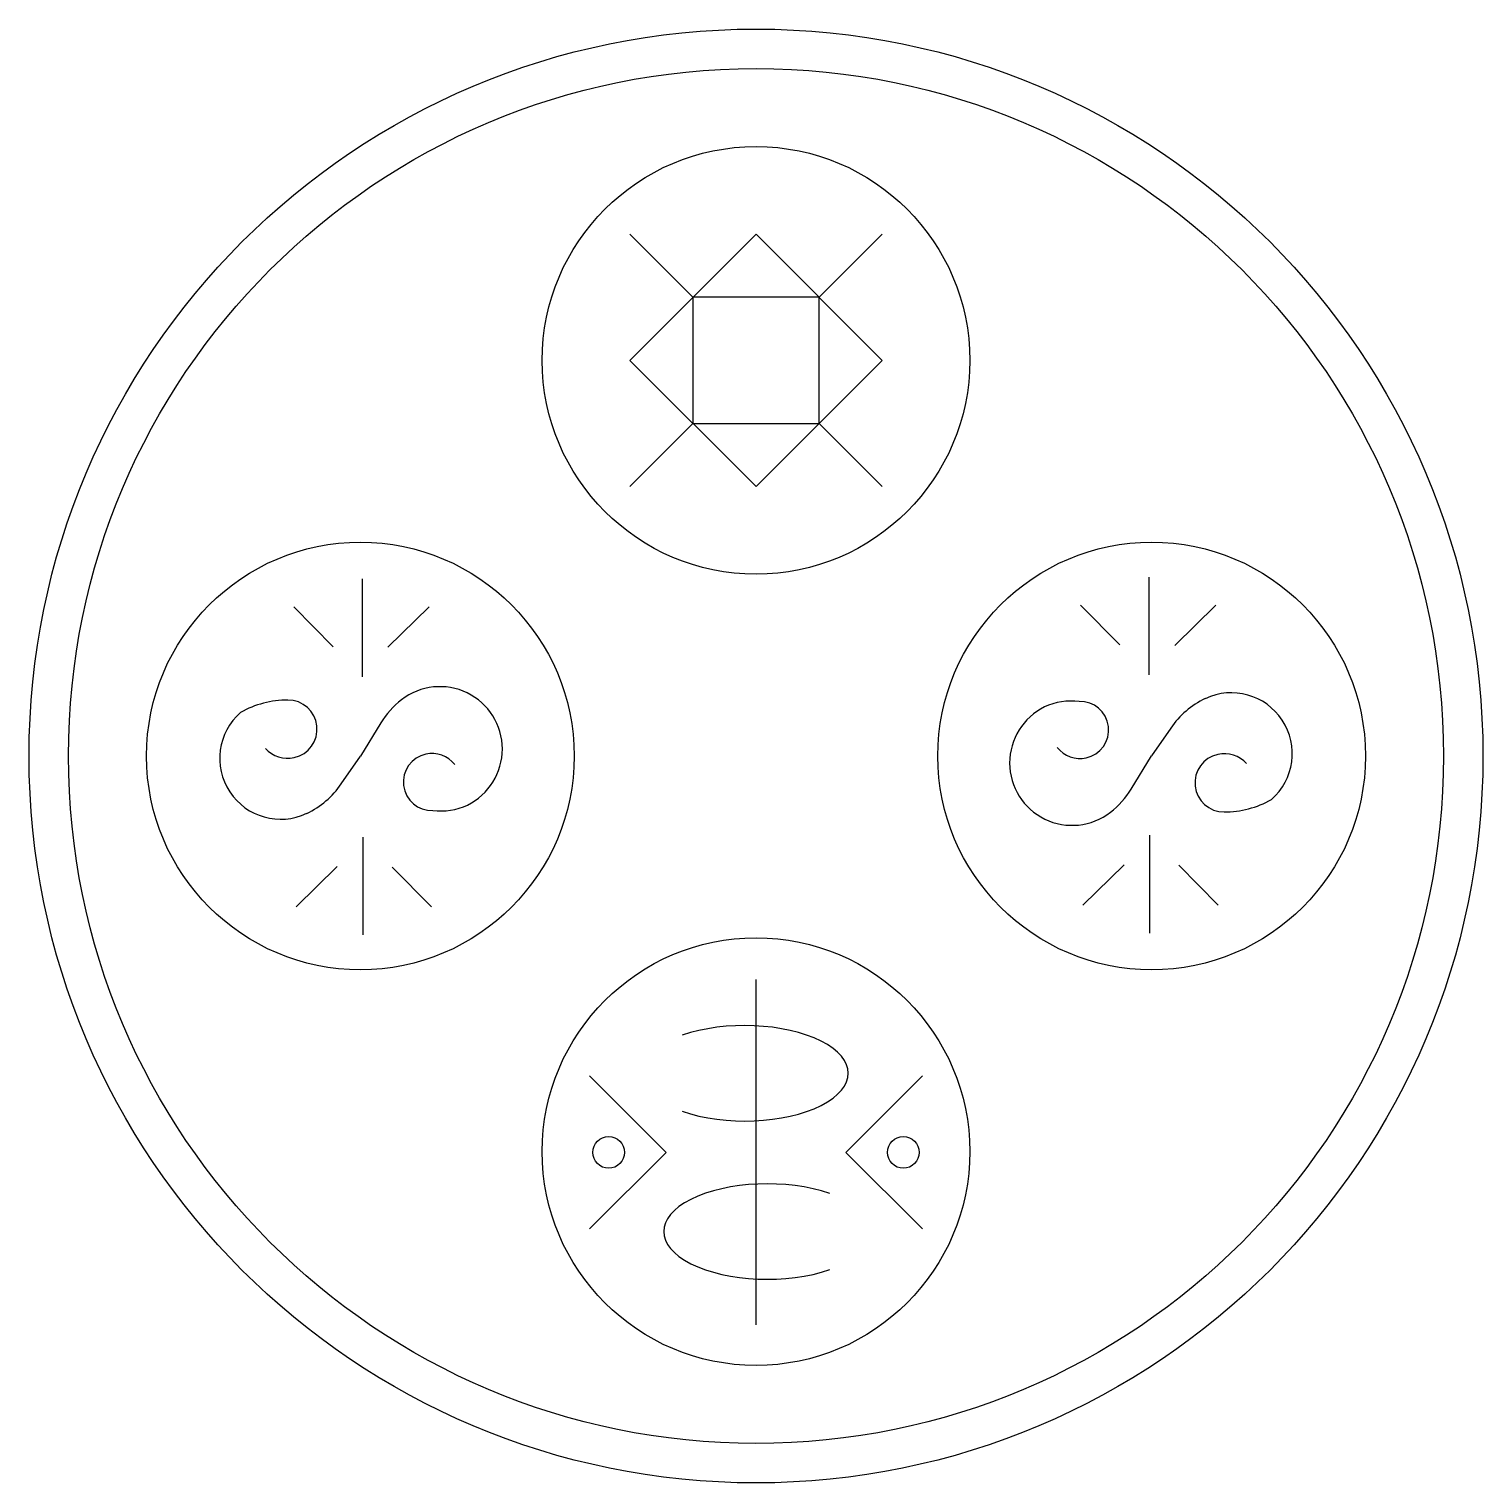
# Model space of a CAD drawing. Header units: millimetres. Extents: x -17 to 17, y -17 to 17.
import ezdxf

# ---------------------------------------------------------------- set-up
doc = ezdxf.new("R2010")
doc.units = ezdxf.units.MM
doc.layers.get('0').update_dxf_attribs({"linetype": 'CONTINUOUS'})

msp = doc.modelspace()

# ---------------------------------------------------------------- linework, layer by layer
for p, q in [((-2.95, 12.203), (-1.475, 10.728)), ((2.95, 12.203), (1.475, 10.728)), ((-1.475, 10.728), (-1.475, 7.779)), ((1.475, 10.728), (-1.475, 10.728)), ((1.475, 7.779), (1.475, 10.728)), ((-2.95, 6.304), (-1.475, 7.779)), ((-1.475, 7.779), (1.475, 7.779)), ((2.95, 6.304), (1.475, 7.779)), ((-9.21, 4.144), (-9.21, 1.854)), ((9.19, 4.185), (9.19, 1.895)), ((-9.889, 2.555), (-10.809, 3.486)), ((-8.607, 2.544), (-7.643, 3.486)), ((8.51, 2.596), (7.59, 3.527)), ((9.792, 2.585), (10.756, 3.527)), ((-8.774, 0.772), (-9.251, -0.004)), ((9.699, 0.654), (9.251, 0.004)), ((8.774, -0.772), (9.251, 0.004)), ((-9.699, -0.654), (-9.251, -0.004)), ((-9.19, -4.185), (-9.19, -1.895)), ((9.21, -4.144), (9.21, -1.854)), ((-9.792, -2.585), (-10.756, -3.527)), ((-8.51, -2.596), (-7.59, -3.527)), ((8.607, -2.544), (7.643, -3.486)), ((9.889, -2.555), (10.809, -3.486)), ((0, -13.283), (0, -5.224)), ((0, -13.3), (0, -5.241)), ((-2.104, -9.27), (-3.892, -7.483)), ((2.104, -9.27), (3.892, -7.483)), ((-2.104, -9.27), (-3.892, -11.058)), ((2.104, -9.27), (3.892, -11.058))]:
    msp.add_line(p, q)
msp.add_lwpolyline([(0, 6.304), (-2.95, 9.253), (0, 12.203), (2.95, 9.253)], close=True)
for centre, radius in [((0, 0), 17), ((0, 0), 16.078), ((0, 9.253), 5), ((-9.253, 0), 5), ((9.253, 0), 5), ((0, -9.253), 5), ((-3.445, -9.27), 0.371), ((3.445, -9.27), 0.371)]:
    msp.add_circle(centre, radius)
for centre, radius, start, end in [((-7.392, 0.162), 1.46, -63.8068, 127.9205), ((11.117, 0.055), 1.424, -48.8696, 115.4637), ((-10.945, -0.943), 2.252, 90.0606, 119.4787), ((-10.947, 0.627), 0.682, -77.4959, 90.0606), ((-7.033, -0.298), 2.044, 127.9205, 148.4167), ((7.392, -0.162), 1.46, 116.1932, 307.9205), ((7.386, -0.265), 1.551, 83.5785, 114.3161), ((7.578, 0.609), 0.668, -77.6504, 91.6709), ((11.384, -0.506), 2.046, 115.4637, 145.4426), ((-11.117, -0.055), 1.424, 131.1304, 295.4637), ((-10.951, 0.647), 0.702, 221.9586, 282.5041), ((-7.578, -0.609), 0.668, 102.3496, 271.6709), ((-7.576, -0.608), 0.668, 37.614, 102.5337), ((7.576, 0.608), 0.668, 217.614, 282.5337), ((10.947, -0.627), 0.682, 102.5041, 270.0606), ((10.951, -0.647), 0.702, 41.9586, 102.5041), ((-11.384, 0.506), 2.046, 295.4637, 325.4426), ((7.033, 0.298), 2.044, 307.9205, 328.4167), ((10.945, 0.943), 2.252, 270.0606, 299.4787), ((-7.386, 0.265), 1.551, 263.5785, 294.3161)]:
    msp.add_arc(centre, radius, start, end)
for centre, major_axis in [((-0.265, -7.42), (-2.422, 0)), ((0.265, -11.121), (2.422, 0))]:
    msp.add_ellipse(centre, major_axis=major_axis, ratio=0.460761, start_param=0.922794, end_param=5.360391)

doc.saveas('drawing.dxf')
